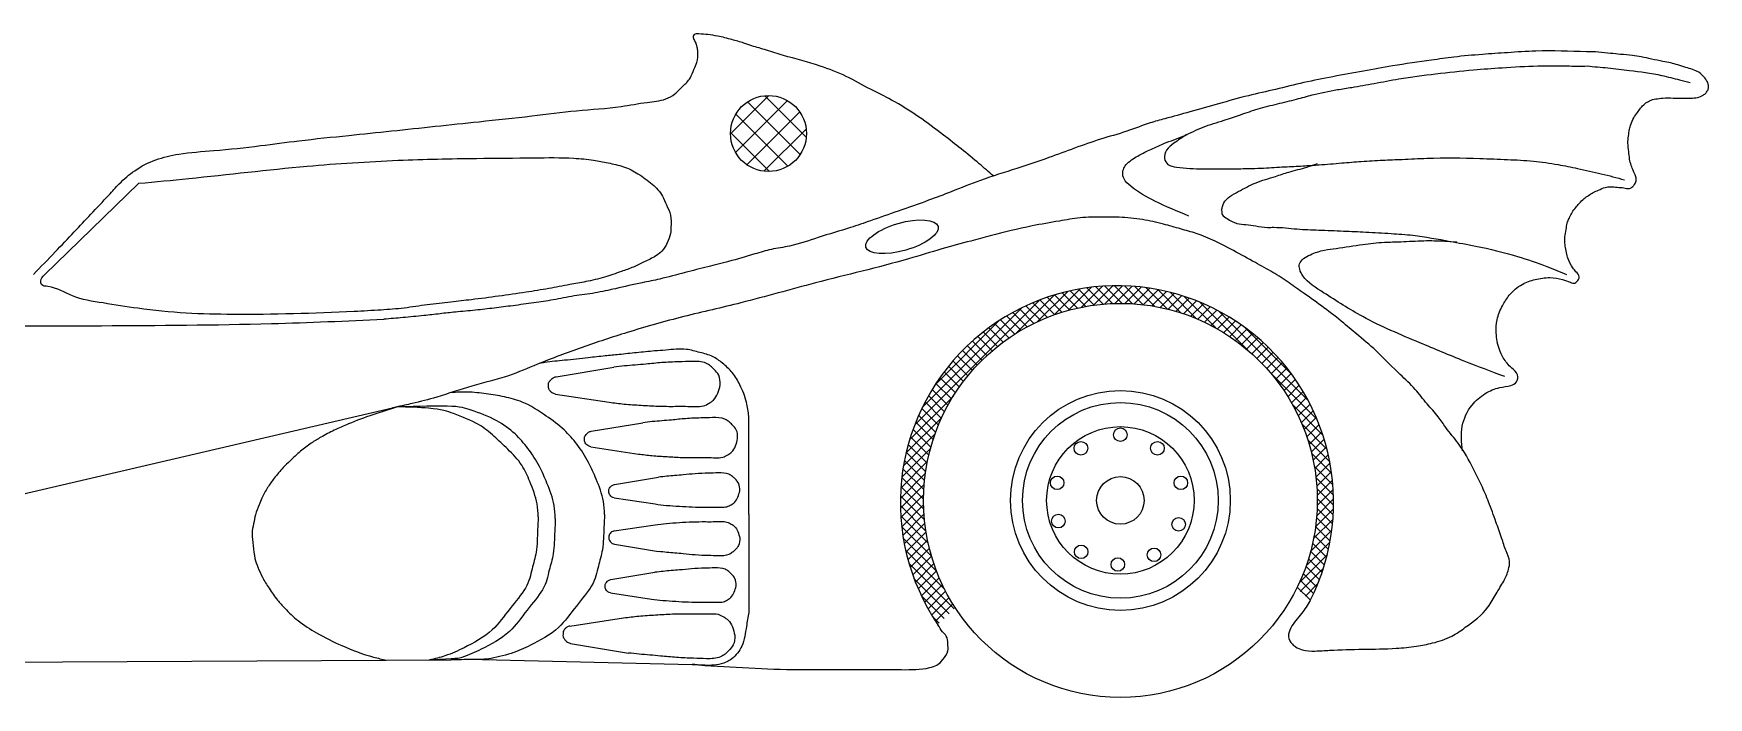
# Model space of a CAD drawing. Header units: inches. Extents: x 281 to 794, y -123 to 120.
# Drawn here: x 643.8 to 794, y 25.8 to 85.3 of the extents above; entities that cross this region are included whole.
import ezdxf

# ---------------------------------------------------------------- set-up
doc = ezdxf.new("R2010")
doc.units = ezdxf.units.IN
doc.header["$MEASUREMENT"] = 0
doc.layers.add('Batmobile', color=7, linetype='Continuous')

# ---------------------------------------------------------------- blocks, each defined once
blk = doc.blocks.new('A$C480504B2')
at = {"layer": 'Batmobile'}
for p, q in [((0.688494119347979, 2.666207009068557), (5.868455409535045, 3.520200120047662)), ((0.634463648045994, 1.100640343237387), (5.447725723117401, 0.3723734943889667))]:
    blk.add_line(p, q, dxfattribs=at)
for points in [[(12.88517766874884, 4.030480965403058), (11.71114813321037, 3.996269737612351), (10.18235776702704, 3.922367224183859), (8.749923077549965, 3.788769582014197), (6.828287213163094, 3.62378966618985), (5.868455409535045, 3.520200120047662)], [(15.41103837204037, 1.934989974708287), (15.27338247159037, 2.801576494422079), (14.85730528917338, 3.314547743769708), (14.55042750672897, 3.613049365627262), (14.13404196641159, 3.869702183022582), (12.88517766874884, 4.030480965403058)], [(0.634463648045994, 1.100640343237387), (0.3421070558454176, 1.217971665651476), (0.1515998447043785, 1.393821772798105), (0.03545499138408559, 1.599128439823176), (0.008535346682037925, 1.820492935281891), (0.01465810115178101, 2.081723902377576), (0.09961070270264827, 2.235260109217279), (0.263240205816146, 2.421669335969455), (0.4165162840670291, 2.558323074578084), (0.688494119347979, 2.666207009068557)], [(5.447725723117401, 0.3723734943889667), (6.795010461987204, 0.2146221658696277), (8.311649060033005, 0.1081603686715198), (9.821342204731081, 0.02467657992087879), (11.37603093425037, 0.009811748157289912), (13.19641809876794, 0.001955022460379041), (13.90902457249308, 0.05501173422021566), (14.41659524424358, 0.2896424059382525), (14.804067914391, 0.5650707661243359), (15.41103837204037, 1.934989974708287)]]:
    blk.add_spline(points, degree=3, dxfattribs=at)

msp = doc.modelspace()

# ---------------------------------------------------------------- hatches: boundary and pattern name
at = {"layer": 'Batmobile'}
h = msp.add_hatch(dxfattribs=at)
h.set_pattern_fill('ANSI37', color=256, scale=12, style=0)
h.set_pattern_definition([(45, (0, 0), (-1.060660171779821, 1.060660171779821), []), (135, (0, 0), (-1.060660171779821, -1.060660171779821), [])])
h.paths.add_polyline_path([(713.1501728820393, 76.325906695291, 1), (706.3408854492649, 76.325906695291, 1)])
h = msp.add_hatch(dxfattribs=at)
h.set_pattern_fill('ANSI37', color=256, scale=5, style=0)
h.set_pattern_definition([(45, (0, 0), (-0.4419417382415922, 0.4419417382415922), []), (135, (0, 0), (-0.4419417382415922, -0.4419417382415922), [])])
h.paths.add_polyline_path([(758.9573680867386, 43.45016973471706, -0.115723030896985), (757.1154084883577, 35.59826509167805), (758.3222320585621, 34.47513491930321, 1.751623580102947), (724.9325934653069, 32.33275836252584), (726.5004001909024, 33.82208859261675, -0.1451939217918994), (723.6443125003834, 43.45016973471706, -1)])

# ---------------------------------------------------------------- linework, layer by layer
for p, q in [((644.8093985373079, 63.67057670413715), (653.2935726091642, 71.8634836669853)), ((601.0892559976743, 34.32909137938668), (676.0169337577307, 51.738419179625)), ((707.9899563649287, 42.20047541500993), (707.9899563649286, 50.98585876207028)), ((707.9899563649287, 42.20047541500992), (707.9899563649286, 33.41509206794957)), ((597.2570506172289, 28.75883672250052), (681.2752768834301, 29.16508506091771)), ((684.094274341886, 29.20356739011153), (702.9141678582146, 28.74675599365046))]:
    msp.add_line(p, q, dxfattribs=at)
for centre, radius in [((709.7455291656521, 76.325906695291), 3.404643716387227), ((741.300840293561, 43.45016973471706), 17.65652779317762), ((741.300840293561, 43.45016973471706), 9.8537111502485), ((741.300840293561, 43.45016973471706), 8.771495796259842), ((741.300840293561, 43.45016973471706), 6.611839702011821), ((741.300840293561, 49.33704743970782), 0.608594887068648), ((737.7599295207073, 48.12097884021284), 0.608594887068648), ((744.6204450681852, 48.12097884021284), 0.608594887068648), ((735.6298498828309, 45.02609169157699), 0.608594887068648), ((741.300840293561, 43.45016973471706), 2.130079637876634), ((746.7242797484456, 45.02609169157699), 0.608594887068648), ((735.7405022652298, 41.59842841317914), 0.608594887068648), ((746.5220055998267, 41.30950606832425), 0.608594887068648), ((737.7840320076315, 38.84219112107019), 0.608594887068648), ((744.3183480666279, 38.57456086921241), 0.608594887068648), ((741.068988455139, 37.70718900998213), 0.608594887068648)]:
    msp.add_circle(centre, radius, dxfattribs=at)
msp.add_arc((740.9950235508845, 43.25993910892188), 19.42691275829684, 333.1152297981387, 214.2907315261728, dxfattribs=at)
msp.add_ellipse((721.7156745797121, 67.0729979408261), major_axis=(-3.231646451243147, -0.932432043673976), ratio=0.3694039621931993, dxfattribs=at)
for points in [[(643.8379182056354, 63.70275364279871), (645.7820321275275, 65.7170768969047), (647.492899199856, 67.50934623536568), (648.9729480494442, 69.08840688586542), (650.5858966872273, 70.80129165473136), (651.5329735746647, 71.81428970658772), (652.9141320456055, 72.99699703013505), (654.8096364280838, 73.96230518998061), (656.8555331257286, 74.47821596713675), (660.0136237324358, 74.7938878152163), (664.1874810324656, 75.24212150991991), (667.6296543721907, 75.67528920870905), (672.1193059317121, 76.15930614244928), (675.9452972837493, 76.55712290529448), (683.7940530315003, 77.38827322743748), (688.5150642902348, 77.90461564157977), (692.5396961013931, 78.37040856867816), (696.5311634036515, 78.75229472942362), (698.8589152568419, 79.11898233906913), (700.5407929862412, 79.42475251461929), (701.3544236752842, 79.87635404358514), (702.0612145190086, 80.55786155114765), (702.727934870296, 81.29910015720009), (703.0648935826372, 82.07092770411316), (703.3199697046833, 82.69741015532634), (703.40566606549, 83.66734908728256), (703.3541789301499, 84.06300167023892), (703.2540674542171, 84.34876933489875)], [(708.2403536004422, 84.1854715501745), (707.539840170606, 84.43183414268594), (706.463116054107, 84.74129188359916), (705.1925334928059, 85.05266867722389), (704.3075549527758, 85.1852931378553), (703.5036992091744, 85.25160536817111), (703.0805186941644, 85.1903242399485), (703.0009512549856, 85.03390112771058), (703.1089270908095, 84.66152563500236), (703.2540674542171, 84.34876933489875)], [(793.994036154313, 80.24045849237838), (794.0365032043513, 80.54217807454461), (793.9327728400998, 80.96328058702204), (793.5970339916126, 81.43320737081172), (793.1575068075884, 81.81483308393138), (792.608191876718, 82.05891780463764), (791.9949025489744, 82.25120142426135), (791.2933093860187, 82.47394342787948), (790.649603634983, 82.65089927174995), (789.9478192901289, 82.78231341694334), (788.9323066837159, 83.000882263589), (788.0020636707756, 83.19205614985026), (787.2196462018388, 83.30968722017133), (786.133863763659, 83.4214265788529), (785.2468451277601, 83.5047544986918), (784.1777732209167, 83.61790999970754), (783.0959377638613, 83.65676732005738), (778.5462180853484, 83.71090312428248), (776.0162167521711, 83.57052851498781), (773.7597880813354, 83.4120104979329), (771.2031668273349, 83.17292823674211), (769.201565125362, 82.89974465532646), (765.7103789140896, 82.38049535259233), (763.0920330424573, 81.90384755462026), (760.3583576157931, 81.41850640123732), (757.7487419730359, 80.88834294415449), (755.218912086851, 80.28020772927835), (752.785576021712, 79.7160308780235), (750.1045718247252, 78.99231287019097), (747.537941273279, 78.26861284723293), (745.2731154001004, 77.6434619428336), (743.9684839594407, 77.27264580534836), (741.8692746476858, 76.53036007994069), (739.5070792170246, 75.80798227830599), (737.1977252296016, 75.01426247647521), (734.8874461684774, 74.16817271864511), (732.0140155407777, 73.19837233683268), (728.7610814445076, 72.12321656065217), (726.1252923831672, 71.10912342977542), (724.1057171158976, 70.34132382862663), (721.3722131362262, 69.3798637658009), (718.8942428817248, 68.50683199997923), (717.1035678510551, 67.89820253410971), (714.2038799314233, 67.00822568604963), (711.6367251715466, 66.24030218909911), (710.0048865287871, 65.93992880808878), (708.5247094023122, 65.53502800304034), (706.1703770981102, 64.85597443167683), (704.3012607513136, 64.37999607069719), (702.2650230565399, 63.8686294718118), (699.990285327012, 63.28655500608056), (698.4302558386584, 62.96064909834809), (696.015037650313, 62.42295663994673), (694.1985814323097, 62.04397670168657), (692.3118307139069, 61.77114482448189), (690.4337830888843, 61.41838483481069), (688.7053556508457, 61.15378803177214), (686.8365525956759, 60.89830756174661), (685.1441820636431, 60.68692600380541), (683.4601125262878, 60.49308969002323), (681.6705611518072, 60.32549064359773), (680.2947890766699, 60.17591177523741), (678.8313113806472, 60.00841863973915), (676.9714112347768, 59.83217952641985), (675.2604639893942, 59.68253071688116)], [(747.451645464714, 68.92947521669885), (744.3895553064123, 70.2652145044957), (742.2276926030291, 71.60552927756703), (741.6253660153594, 72.2613463911764), (741.5059821706535, 72.83565938443462), (741.57128373993, 73.11303743822941), (741.7987544293038, 73.51046652711489), (742.3031847841968, 73.96297262865369), (742.8520667805752, 74.31077212351659), (743.871897631025, 74.8287431679538), (745.1865803058048, 75.41898476499239), (747.0061090019277, 76.12761812592942), (748.7186288726022, 76.89025473590607), (750.6123657475954, 77.51303763183978), (752.0840284957254, 78.01471438005012), (753.6501733379592, 78.53034605859943), (755.3829165531714, 78.98584564256987), (757.1019834787863, 79.4071586446887), (758.5067868335274, 79.78185352009098), (760.7621448857332, 80.2567820972896), (762.0523760124455, 80.46379199853322), (764.0534522725565, 80.81215368724838), (766.2808928338944, 81.22024647445369), (769.5667681879451, 81.67410077546765), (772.9588346022919, 82.03506786283378), (775.5214318324014, 82.2221811641142), (778.7257440549416, 82.37659196873608), (781.5831968096762, 82.37659196873608), (783.1478442659458, 82.37659196873608)], [(783.1478442659458, 82.37659196873607), (785.0147799056709, 82.20660026790608), (786.9520741842383, 81.98533635452281), (789.8362899378614, 81.52745077721238), (791.450536145689, 81.13425213045491), (792.3789105097534, 80.89642614604782)], [(782.3915533451915, 63.25559038117638), (782.447139173743, 63.48659543543215), (782.1476471797281, 63.93676949825408), (781.8855602324592, 64.28001349103636), (781.440602249094, 65.10053741682145), (781.3022926298953, 65.66554823336435), (781.1946707889409, 66.24633378309534), (781.1486304875531, 66.76219859890568), (781.1794416089577, 67.21238998049557), (781.2909438257301, 67.88557248951975), (781.4022536271729, 68.40897030328745), (781.5791314191177, 68.80921635639265), (781.805994026712, 69.24795803403993), (782.1328373664893, 69.698272645325), (782.4406352889085, 70.06747014411212), (782.8867428305265, 70.49059961854755), (783.2793317749566, 70.77971779870165), (783.7062483542874, 71.04509927515016), (784.1716541667419, 71.248999791438), (784.7567398474863, 71.50289226366272), (785.2605522531472, 71.5531380061608), (785.8340535442907, 71.51408018776647), (786.4376431659206, 71.45279972565038), (786.9529523875386, 71.40673913004105), (787.2377579114749, 71.5645564030998), (787.4492778633784, 71.83743957050194), (787.5646838911695, 72.1793739979837), (787.5032676314378, 72.52182532407858), (787.2995380335291, 72.9642758824956), (787.107142438606, 73.47254641855443), (786.9647785297335, 74.03426467086513), (786.884063999165, 74.7227829489201), (786.8110312806108, 75.46124722156628), (786.8610456986186, 76.0882538985635), (786.953396422915, 76.71165227686629), (787.0765200322365, 77.14618482779224), (787.3266081568864, 77.72707029349226), (787.6728213065331, 78.21968932605807), (787.945836457791, 78.58931779572492), (788.3305906446889, 78.98179105254724), (788.7577058065075, 79.26650094014838), (789.3001122869781, 79.4205167436395), (789.9427585202681, 79.50131812167524), (790.8736293498938, 79.50515755931133), (791.7434379146574, 79.49328487776654), (792.470291756811, 79.50122486677083), (793.047394668231, 79.54748529431822), (793.5626150827737, 79.76669027263335), (793.8131484762317, 79.98248745029855), (793.994036154313, 80.24045849237837)], [(653.2935726091642, 71.8634836669853), (657.7577007685567, 72.29614579097131), (668.3735924754561, 73.39814299306784), (676.5477903846853, 73.92618823160763), (683.5708611163519, 74.10109713032614), (688.7431331939355, 74.15000399883957), (692.2877220598247, 74.11696312009929), (694.0620997587442, 73.92993707876508), (695.3576654771331, 73.69196854757547), (696.756267137782, 73.35199447140576), (698.0439450610794, 72.7200319623455), (699.3155883735577, 71.77974875609925), (700.2472782017668, 70.72212290362927), (700.5950516423896, 69.92514850563452), (700.95853530132, 69.01730734842101), (700.997980443935, 67.93750547968136), (700.9580912659436, 67.36662293469271), (700.6653091398406, 66.52987598607194), (700.1750632483644, 65.79545031689338), (699.653636206003, 65.36871387597648), (698.6031410125091, 64.82308742352882), (697.6312635158612, 64.36460235040431), (696.5496389756098, 63.962078879312), (695.0492052019439, 63.45669857918347), (693.3517245627862, 63.05411249408394), (691.9226929110977, 62.79366620039832), (690.0427828043568, 62.4380865820815), (688.0051439312837, 62.10610511732648), (685.5482937260941, 61.75019377799242), (683.1085277820167, 61.43482767277817), (681.2684562825715, 61.22134121842305), (679.1438160780575, 60.97717989547391), (677.0748936792767, 60.68476515444877), (675.0053397635155, 60.51062427647878), (672.5956966860091, 60.37696535251484), (661.692261237018, 60.11581032155561), (657.5281542137976, 60.22947872454563), (653.1993483022651, 60.66242194545771), (650.0783605515618, 61.14119662135693), (647.3228521521199, 61.7790168706274), (645.1238199874268, 62.61280164382003), (644.5615453907197, 62.80269127682618), (644.4902715456291, 63.10335041750795), (644.8093985373079, 63.67057670413715)], [(750.3797491815805, 69.45130168532717), (750.5705807852327, 70.10647534009604), (751.8760842620344, 71.12546102292231), (753.4006340903721, 71.88841336736095), (755.2185568585497, 72.48854531311906), (756.4033086149997, 72.87001449122067), (758.0235678018847, 73.31292266477578), (758.9822956842294, 73.63899776354913)], [(750.3797491815805, 69.45130168532717), (750.4402564022217, 69.0708456551514), (750.8755356478104, 68.70435454691165), (751.7561984106668, 68.26786963795121), (752.5636200050284, 68.16291190914), (753.4349222554612, 68.04895108541405), (754.4808858212513, 67.91981635652701), (755.0728207476787, 67.92279718293594), (757.1414828923918, 67.77176220585386), (759.0950954710466, 67.6764850022272), (761.3039075149078, 67.58857760047499), (763.3000685500868, 67.50098193654628), (765.5685811503221, 67.36476116713675), (767.5245594507884, 67.20868509636455), (770.8629703570401, 66.66331442879766), (773.147719850877, 66.24563836795096), (776.9063066327575, 65.31817504663593), (779.5548950138262, 64.41259132421567), (781.3146380467944, 63.70351367026967)], [(757.7058197867366, 65.12216922411311), (758.3460349263402, 65.46722835699916), (759.600555741327, 65.87747866302868), (760.646689520678, 66.03649692603506), (763.0350966063021, 66.39362524187175), (764.9698031453696, 66.5819495246966), (766.46141418279, 66.62863692648489), (768.5002581185378, 66.7251624136178), (770.4020949388579, 66.68703581205466), (771.4838637906067, 66.61292081066529)], [(775.7697105128917, 54.54687655377984), (772.1387246970463, 55.92999266355116), (768.1508244789794, 57.57384881995711), (763.0313482076652, 59.91993705421851), (759.5176592702556, 62.06098706235821), (757.6693891509557, 63.58132976229376), (757.3779378975506, 64.16369398433517), (757.3657947634341, 64.636865372692), (757.7058197867365, 65.12216922411312)], [(586.940402239264, 63.62565989440748), (596.8198224284458, 62.77301652031031), (602.6564890731206, 62.19473465747024), (608.4356175095636, 61.46139128721541), (613.3867915232981, 60.8641022993861), (619.0113919273733, 60.36402050285881), (624.8669121992825, 59.86303304139119), (639.9587718048649, 59.10885684063237), (649.9487645388785, 59.10885684063237), (665.1758643503472, 59.29498747556568), (675.2604639893942, 59.68253071688116)], [(771.963343057634, 47.89278209079293), (771.9581614114762, 50.11824577230152), (772.8322413498755, 51.98954930835976), (774.0184917257214, 53.01876705251948), (775.3140019396882, 53.56456402822084), (776.3145702888179, 53.75347515083706), (776.815057362881, 54.06685892322616), (776.9099070196022, 54.69575134761192), (776.3948247493987, 55.3039251966627), (775.6288563242994, 56.22982649832886), (775.2856194451068, 56.97947270012071), (775.0046659280619, 58.46092144385113), (775.0838559371708, 59.63539302712582), (775.5521134434877, 60.8829284957958), (776.1769612587688, 61.83829967946974), (777.3337178181604, 62.80745260580295), (778.4897811889917, 63.24555815178087), (779.8201568140372, 63.41756282633332), (780.959581192565, 63.24602709072872), (781.6463583751239, 62.99651959733092), (782.0547512786637, 62.92995291434738), (782.3915533451915, 63.25559038117638)], [(702.9141678582146, 28.74675599365046), (711.9216779111979, 28.30375084896366), (716.7456802214355, 28.3035231444934), (721.6816061649023, 28.28579869481085), (724.2073911354383, 28.46573956489088), (724.8512491397686, 28.69399583036862), (725.3912600448876, 29.18163336299186), (725.8274226529514, 29.97015389001795), (725.8274226529514, 30.62379574412033), (725.6924196272106, 31.28781238314944), (725.3601053162023, 31.68207297010632), (724.9447133258249, 32.31496396058002)]]:
    msp.add_spline(points, degree=3, dxfattribs=at)
for points, knots in [([(729.914960792081, 72.52081853168706), (729.4958333098771, 72.8874509019841), (728.5467068742907, 73.71283551268085), (727.0557134300998, 74.9299072385801), (725.2403531310132, 76.33861731441456), (723.2125656573347, 77.88080938654556), (721.0138999950169, 79.24572374580927), (718.783964733024, 80.32258910191277), (716.727108229693, 81.50175333112297), (714.1008543940305, 82.52275056017064), (711.6629582301456, 83.13348922434005), (709.635562178157, 83.78846094355266), (708.6835225668343, 84.05936654838933), (708.2403536004421, 84.1854715501745)], [0.4463425826923433, 0.4463425826923433, 0.4463425826923433, 0.4463425826923433, 2.116828814502095, 4.219727407812911, 6.219016129810041, 9.010642195135826, 11.85979097697424, 13.96226747447313, 16.43695946367512, 18.96256953582091, 22.38347345254878, 23.9706014276237, 25.35281097587259, 25.35281097587259, 25.35281097587259, 25.35281097587259]), ([(747.2269791331524, 76.22394081436948), (746.845374004409, 75.9766292311951), (746.216647362822, 75.5551591532229), (745.4120719046039, 74.9200989690202), (745.1363001260565, 74.11985399284973), (745.5663637626147, 73.42626591748704), (746.8906085263911, 73.22191793525472), (748.5207623798067, 73.14139816788926), (750.5318924533112, 73.1575449595953), (752.422016313917, 73.17299596187173), (754.327422469555, 73.22746495292097), (756.1702174589323, 73.35774513646761), (757.7464932963042, 73.42416739643727), (759.3753171695533, 73.54469170154684), (761.0580201551081, 73.67644698952573), (762.9576660652403, 73.84156916791696), (764.7617183742113, 73.9487410974805), (766.7235013722108, 74.00900391540267), (769.6215279820061, 74.17687450616857), (772.779665642943, 74.13057166068378), (775.9596478055848, 73.99806658220723), (778.3059869070405, 73.89741078195075), (780.4022379721619, 73.58490914842595), (782.4273510644439, 73.17293153856131), (784.4214993515081, 72.74257209264474), (785.812503727803, 72.36184310626517), (786.5039635496997, 72.17258504094241)], [0.6693698561250265, 0.6693698561250265, 0.6693698561250265, 0.6693698561250265, 2.035460275890084, 2.940210113435802, 3.712658733537887, 4.318962436235593, 5.116970186521121, 7.515499608644143, 9.33867926230729, 11.1157147176194, 13.19470141186023, 15.05317790669442, 16.65783899217159, 17.92708719095278, 19.9526746864536, 21.72149155112674, 23.64733618928492, 25.37332628978783, 27.60941429962917, 32.35431220252113, 34.83764219218016, 37.16091595959629, 39.39375731818925, 41.18601408117875, 43.36145492431351, 45.51175389881745, 45.51175389881745, 45.51175389881745, 45.51175389881745]), ([(758.3222320585621, 34.4751349193032), (758.0730617311206, 34.08068294404161), (757.5360226611801, 33.23051701896649), (756.6645669530722, 32.31986259130294), (756.2510608665423, 31.25811944576118), (756.6039576156204, 30.62625466780999), (757.0810045303995, 30.26588161167765), (757.7529439110135, 29.96898354483769), (758.8067939123705, 29.93036526331673), (761.6030289615802, 30.16308197297033), (764.6536154758383, 30.05832277144297), (767.7399667281355, 30.34031127806238), (769.4172398469682, 30.67052879643651), (770.9442923694132, 31.17103563288461), (772.5804447701842, 32.31822603429669), (774.1118230849222, 33.4480007745268), (774.9543856749732, 35.07765637349761), (775.684263680294, 36.14236764331466), (776.0889267430221, 37.12404356958263), (776.2860105450023, 38.08074007370196), (775.8200220612982, 38.99870201659198), (775.4796074064028, 40.19043159128687), (774.917960235962, 41.64603381779727), (774.3792534320528, 43.238957816278), (773.6901957466291, 44.80803363882872), (772.8043056709197, 46.57863075272502), (771.8417245710658, 48.3833109883041), (770.567602106056, 49.79439075785903), (769.7803860637971, 51.07296013247252), (768.7314500642885, 52.10490281960568), (767.7454025723753, 53.50351020299556), (766.1560064065912, 54.89754598295085), (764.5730294920072, 56.60659230040258), (762.8207713270133, 58.07125623498992), (761.2018418694278, 59.44136438442323), (759.5797277785622, 60.72839657900227), (757.9142273299642, 61.89478268727953), (756.4104975935608, 62.97936923120588), (754.9638067048413, 63.91475036063434), (753.272915077101, 64.82299341014861), (751.0311530914958, 66.0725669143115), (748.8273258592044, 67.20054390828417), (746.655295008314, 67.78614608329872), (745.0648693663223, 68.25420309994038), (743.2286171573404, 68.65846716064556), (741.3977981728165, 68.83251220022593), (739.5285280060984, 68.85120828711601), (737.7293878119192, 68.82024166982312), (735.6289020534737, 68.44379077214633), (732.9221260071233, 67.99423023030948), (730.2851649315096, 67.32914256676088), (727.597522255716, 66.62296606721189), (725.1539135442108, 65.95611239283929), (720.5564756869297, 64.53994718270457), (714.4900597237967, 63.15084517687368), (707.8172782734737, 61.23162030176381), (702.1394282889469, 59.96558870318877), (697.384640095551, 58.63358377653113), (693.0203179286717, 57.1728180747515), (689.4787731029428, 55.86701994638588), (686.2674755962753, 54.4670077818897), (683.1627119426378, 53.77657406508584), (680.3337818054385, 52.7618804003807), (678.0975466058771, 52.1922490214405), (676.9217930171247, 51.93383050963109), (676.1967915503103, 51.77712655116476)], [0, 0, 0, 0, 1.393965836153394, 3.004427228005387, 3.802638040510687, 4.580101254267986, 4.950158733816809, 5.599798979528499, 6.742783136227622, 8.05988047967996, 14.04041486811557, 15.85887014418601, 17.34084733823815, 19.17234539691215, 20.6116934243073, 23.33460164430815, 24.71746657470354, 26.06442625424248, 27.19422668975181, 27.90620151960914, 28.89511860519881, 30.15192027298331, 31.65770043255459, 33.55969686478038, 35.19940345125222, 36.79039951527881, 39.50742344782032, 41.28866379184309, 42.46839075295877, 43.99145934127827, 45.67799232577259, 47.57807345831301, 50.30431710151664, 52.66226219229579, 54.41880434223887, 56.66923645730988, 58.87025628535512, 60.5175042154582, 62.23147713083442, 64.0336877362621, 66.27123889471292, 69.94297434741598, 71.40214923036088, 73.00952569831223, 74.91839384163168, 77.03244373832685, 78.51148988298335, 80.52850818653259, 82.41554959441704, 84.90164867279995, 88.76162789047147, 90.56454813572202, 93.23969781647517, 96.35953918717519, 104.9930608467191, 111.895825323228, 117.1828866510264, 122.4395410068736, 126.7011625009706, 130.9853810210073, 133.7662171598511, 137.1848765226544, 140.4900860998209, 142.7740543626954, 144.1015848948131, 144.1015848948131, 144.1015848948131, 144.1015848948131]), ([(707.9899563649286, 50.98585876207028), (707.9272026689689, 51.40847327666751), (707.7832375747545, 52.37800562818705), (707.2818760937315, 53.71032527352278), (706.5582052234492, 54.91679340227252), (705.6736714517526, 55.73513905867088), (704.7245692910384, 56.43089891078723), (703.5728345783857, 56.70164797377385), (702.1960395587209, 57.11001388782945), (700.811440470084, 56.9258173039309), (699.327244755412, 56.83214231675329), (697.9288248776833, 56.69092548153735), (696.4530594298953, 56.52407210445345), (695.0068660715109, 56.40148035185311), (693.3813549966998, 56.20053554829724), (691.5778899400859, 56.01602435469134), (690.1299648963164, 55.87337598416249), (689.3968936501111, 55.7611804995169), (689.2509985333991, 55.73812999449699)], [0, 0, 0, 0, 1.279252016372685, 2.934769566071154, 4.237006730403428, 5.456064893013198, 6.53346799746838, 7.715006070570594, 8.96634545229835, 10.80890410801004, 11.81833762893634, 13.4419306691257, 15.0198297255484, 16.27521503078118, 17.79517830927559, 19.93277598997123, 21.71459498963821, 22.15768725209996, 22.15768725209996, 22.15768725209996, 22.15768725209996]), ([(695.0401858676053, 42.20047541500992), (695.0266808189033, 42.58999853056235), (694.9562662600562, 43.67888009747223), (694.3650150498319, 45.22848459120534), (693.6056658794926, 46.9551712469445), (692.6510840844566, 48.44781979808084), (691.3962024592046, 49.88279908493049), (689.7084933059496, 51.1171723671176), (687.9578854690299, 52.25485653787833), (686.0707672401522, 52.75664642395185), (684.4301299246408, 53.01680153596022), (682.8283484303785, 53.2016348580793), (681.771311097191, 53.14688335009561), (681.2752768834301, 53.10849559348068)], [0.4567366889904233, 0.4567366889904233, 0.4567366889904233, 0.4567366889904233, 1.620841308553124, 3.727632422459012, 5.363145670942561, 7.287320140544356, 9.016269014022619, 11.0461491598283, 13.54755412463832, 15.21119549016015, 16.85383660438591, 18.53932414663134, 20.02905600809832, 20.02905600809832, 20.02905600809832, 20.02905600809832]), ([(695.040185598117, 42.20047542046734), (695.026680549415, 42.58999853601978), (694.9562659905679, 43.67888010292965), (694.3650147803436, 45.22848459666277), (693.6056656100043, 46.95517125240193), (692.6510838149683, 48.44781980353827), (691.3962021897163, 49.88279909038792), (689.7084930364613, 51.11717237257503), (687.9578851995416, 52.25485654333575), (686.070766970664, 52.75664642940927), (684.4301296551525, 53.01680154141765), (682.8283481608902, 53.20163486353673), (681.7713108277027, 53.14688335555303), (681.2752766139419, 53.10849559893811)], [0.4567366889904233, 0.4567366889904233, 0.4567366889904233, 0.4567366889904233, 1.620841308553124, 3.727632422459012, 5.363145670942561, 7.287320140544356, 9.016269014022619, 11.0461491598283, 13.54755412463832, 15.21119549016015, 16.85383660438591, 18.53932414663134, 20.02905600809832, 20.02905600809832, 20.02905600809832, 20.02905600809832]), ([(676.489311457391, 51.84024657206633), (675.0005343058461, 51.37190227251529), (673.0686656624204, 50.76416882786175), (670.8108049194559, 49.75128077439673), (669.6983908579086, 49.17939955806378), (668.6823477073021, 48.55766940188154), (667.7522236695419, 47.85559231597212), (666.9434506279583, 47.08808410448198), (666.1256915612768, 46.30925528917268), (665.4573741267469, 45.50125145948657), (664.7997909620649, 44.59588421891493), (664.3716771606977, 43.7811411589314), (664.0191921814514, 42.96718513815684), (663.7291185995039, 42.20691614454419), (663.5771753379338, 41.34366630538733), (663.3733745783694, 40.4198378700698), (663.5617474296319, 39.37896446362916), (663.6258058144306, 38.34386113479281), (663.9721215370945, 37.41038253900847), (664.3687809529663, 36.50566640316228), (664.9736927353752, 35.52836336703617), (665.6315675474459, 34.58677626407096), (666.5127919481284, 33.62927679435441), (667.6118584559288, 32.55438963394961), (669.3634557260395, 31.46216089450362), (671.6149909991943, 30.32869101103697), (673.7310691517936, 29.54263701710891), (675.0920225559023, 29.2215259454269), (675.4714044756417, 29.13702194143959)], [0, 0, 0, 0, 4.675030904882446, 6.066418740250581, 7.418784871633835, 8.424752849882871, 9.636802724118171, 10.90606636697189, 11.76785166357349, 13.02248533742572, 14.04524447593148, 15.11996394041329, 15.77354236779123, 16.7087899908481, 17.54824949972088, 18.40444990198848, 19.51571832973671, 20.67950328255149, 21.50131901028497, 22.48169266957288, 23.64248911446486, 24.94138714064487, 25.92061525176658, 27.54319057323565, 29.53514790037396, 32.07764698419289, 35.10707660875386, 36.27276170524587, 36.27276170524587, 36.27276170524587, 36.27276170524587]), ([(690.6312506624902, 41.8402081352383), (690.6177456137882, 42.22973125079073), (690.5473310549411, 43.31861281770061), (689.9560798447168, 44.86821731143372), (689.1967306743775, 46.59490396717288), (688.2421488793415, 48.08755251830922), (686.9872672540895, 49.52253180515888), (685.2995581008345, 50.75690508734598), (683.2834425191667, 51.48177852753906), (681.7350004782479, 51.99384529975143), (678.4979334028249, 51.85911167241946), (676.489311457391, 51.84024657206633)], [0.4567366889904233, 0.4567366889904233, 0.4567366889904233, 0.4567366889904233, 1.620841308553124, 3.727632422459012, 5.363145670942561, 7.287320140544356, 9.016269014022619, 11.0461491598283, 13.54755412463832, 15.21119549016015, 16.59178881107702, 16.59178881107702, 16.59178881107702, 16.59178881107702]), ([(689.0970099413623, 41.97853924781498), (689.0835048926604, 42.36806236336741), (689.0130903338132, 43.45694393027729), (688.4218391235889, 45.0065484240104), (687.6624899532496, 46.73323507974956), (686.4108291456986, 48.00824710116433), (685.0569382365719, 49.2896999366352), (683.7653173797066, 50.35896778463791), (681.7492017980388, 51.15987621111196), (680.0868287070134, 51.7290576479199), (677.388012749009, 51.81937571574689), (676.4893114573911, 51.84024657206633)], [0.4567366889904233, 0.4567366889904233, 0.4567366889904233, 0.4567366889904233, 1.620841308553124, 3.727632422459012, 5.363145670942561, 7.287320140544356, 9.016269014022619, 11.0461491598283, 13.54755412463832, 15.21119549016015, 16.33487792550815, 16.33487792550815, 16.33487792550815, 16.33487792550815]), ([(695.0401858676053, 42.20047541500993), (695.0266808189033, 41.81095229945749), (694.9562662600562, 40.72207073254761), (694.9636210834132, 39.1724662388145), (694.4302038524539, 37.44577958307534), (694.1731678075929, 35.953131031939), (692.3418080213819, 33.84016909535262), (690.960679219306, 31.80782990926127), (688.6002056946918, 30.55329962055521), (686.8172943259679, 29.72530961309667), (684.4301299246408, 29.14822600162961), (683.4021402401238, 29.22349766673938), (682.2721253530917, 29.17331655666624), (681.2752768834301, 29.1650850609177)], [0.4567366889904233, 0.4567366889904233, 0.4567366889904233, 0.4567366889904233, 1.620841308553124, 3.727632422459012, 5.363145670942561, 7.287320140544356, 9.016269014022619, 11.0461491598283, 13.54755412463832, 15.21119549016015, 16.85383660438591, 18.53932414663134, 20.02905600809832, 20.02905600809832, 20.02905600809832, 20.02905600809832]), ([(695.040185598117, 42.20047542046736), (695.026680549415, 41.81095230491492), (694.9562659905679, 40.72207073800504), (694.9636208139249, 39.17246624427193), (694.4302035829656, 37.44577958853277), (694.1731675381046, 35.95313103739643), (692.3418077518936, 33.84016910081004), (690.9606789498177, 31.8078299147187), (688.6002054252035, 30.55329962601263), (686.8172940564796, 29.7253096185541), (684.4301296551525, 29.14822600708704), (683.4021399706355, 29.2234976721968), (682.2721250836034, 29.17331656212366), (681.2752766139419, 29.16508506637513)], [0.4567366889904233, 0.4567366889904233, 0.4567366889904233, 0.4567366889904233, 1.620841308553124, 3.727632422459012, 5.363145670942561, 7.287320140544356, 9.016269014022619, 11.0461491598283, 13.54755412463832, 15.21119549016015, 16.85383660438591, 18.53932414663134, 20.02905600809832, 20.02905600809832, 20.02905600809832, 20.02905600809832]), ([(689.0970099413623, 41.97853924781499), (689.0835048926604, 41.58901613226256), (689.0130903338132, 40.50013456535268), (689.0204451571702, 38.95053007161957), (688.487027926211, 37.22384341588041), (688.22999188135, 35.73119486474407), (686.398632095139, 33.61823292815768), (685.0175032930631, 31.58589374206634), (682.6570297684489, 30.33136345336027), (681.0449286917568, 29.58269831726351), (679.8091187741443, 29.25231607790076), (679.3623507363366, 29.15583560275479)], [0.4567366889904233, 0.4567366889904233, 0.4567366889904233, 0.4567366889904233, 1.620841308553124, 3.727632422459012, 5.363145670942561, 7.287320140544356, 9.016269014022619, 11.0461491598283, 13.54755412463832, 15.21119549016015, 16.29743609798006, 16.29743609798006, 16.29743609798006, 16.29743609798006]), ([(690.6312506624902, 41.84020813523831), (690.6177456137882, 41.45068501968588), (690.5473310549411, 40.361803452776), (690.5546858782981, 38.81219895904289), (690.0212686473388, 37.08551230330373), (689.7642326024778, 35.59286375216739), (687.9328728162668, 33.479901815581), (686.551744014191, 31.44756262948966), (684.1912704895767, 30.19303234078359), (682.7304149892406, 29.51460615660099), (681.7736056066469, 29.23434709645172), (679.4158297851098, 29.16750333669989)], [0.4567366889904233, 0.4567366889904233, 0.4567366889904233, 0.4567366889904233, 1.620841308553124, 3.727632422459012, 5.363145670942561, 7.287320140544356, 9.016269014022619, 11.0461491598283, 13.54755412463832, 15.21119549016015, 15.80476604704201, 15.80476604704201, 15.80476604704201, 15.80476604704201]), ([(707.9899563649286, 33.41509206794957), (707.9098348221846, 32.9974927142248), (707.7167826343004, 31.99129056016468), (707.5477645868034, 30.45740738239325), (706.6191067769346, 29.25458374040565), (705.3181795245645, 28.64910206617206), (704.0782495277358, 28.65367891895441), (703.2150184834552, 28.73491921788512), (702.9141678582146, 28.74675599365046)], [0, 0, 0, 0, 1.279252016372685, 3.082347046227254, 4.53722757820117, 5.599833519521439, 7.279659172514581, 8.1835704017676, 8.1835704017676, 8.1835704017676, 8.1835704017676])]:
    msp.add_open_spline(points, degree=3, knots=knots, dxfattribs=at)
msp.add_open_spline([(676.1967915503103, 51.77712655116476), (676.1368403807882, 51.76421723614484), (676.0768870692594, 51.75131820788492), (676.0169337577307, 51.738419179625)], degree=3, dxfattribs=at)

# ---------------------------------------------------------------- block references
msp.add_blockref('A$C480504B2', (690.0071230633267, 51.87170441786486), dxfattribs=at)
for p, xscale, yscale, zscale in [((693.2397557493255, 47.27676029793017), 0.8915937328847292, 0.8915937328847221, 0.8915937328847223), ((695.4189506200562, 42.84644820134879), 0.7624847964351602, 0.7624847964351691, 0.7624847964351698), ((695.0913783024139, 34.33009600791998), 0.7624847964351602, 0.7624847964351673, 0.7624847964351698)]:
    msp.add_blockref('A$C480504B2', p, dxfattribs=dict(at, xscale=xscale, yscale=yscale, zscale=zscale))
at = {"layer": 'Batmobile', "xscale": -0.7624847964351602, "yscale": 0.7624847964351744, "zscale": 0.7624847964351698, "rotation": 180}
msp.add_blockref('A$C480504B2', (695.4189506200562, 41.55450262867105), dxfattribs=at)
at = {"layer": 'Batmobile', "xscale": -1, "rotation": 180}
msp.add_blockref('A$C480504B2', (691.3108220296957, 33.29865532651149), dxfattribs=at)

doc.saveas('drawing.dxf')
